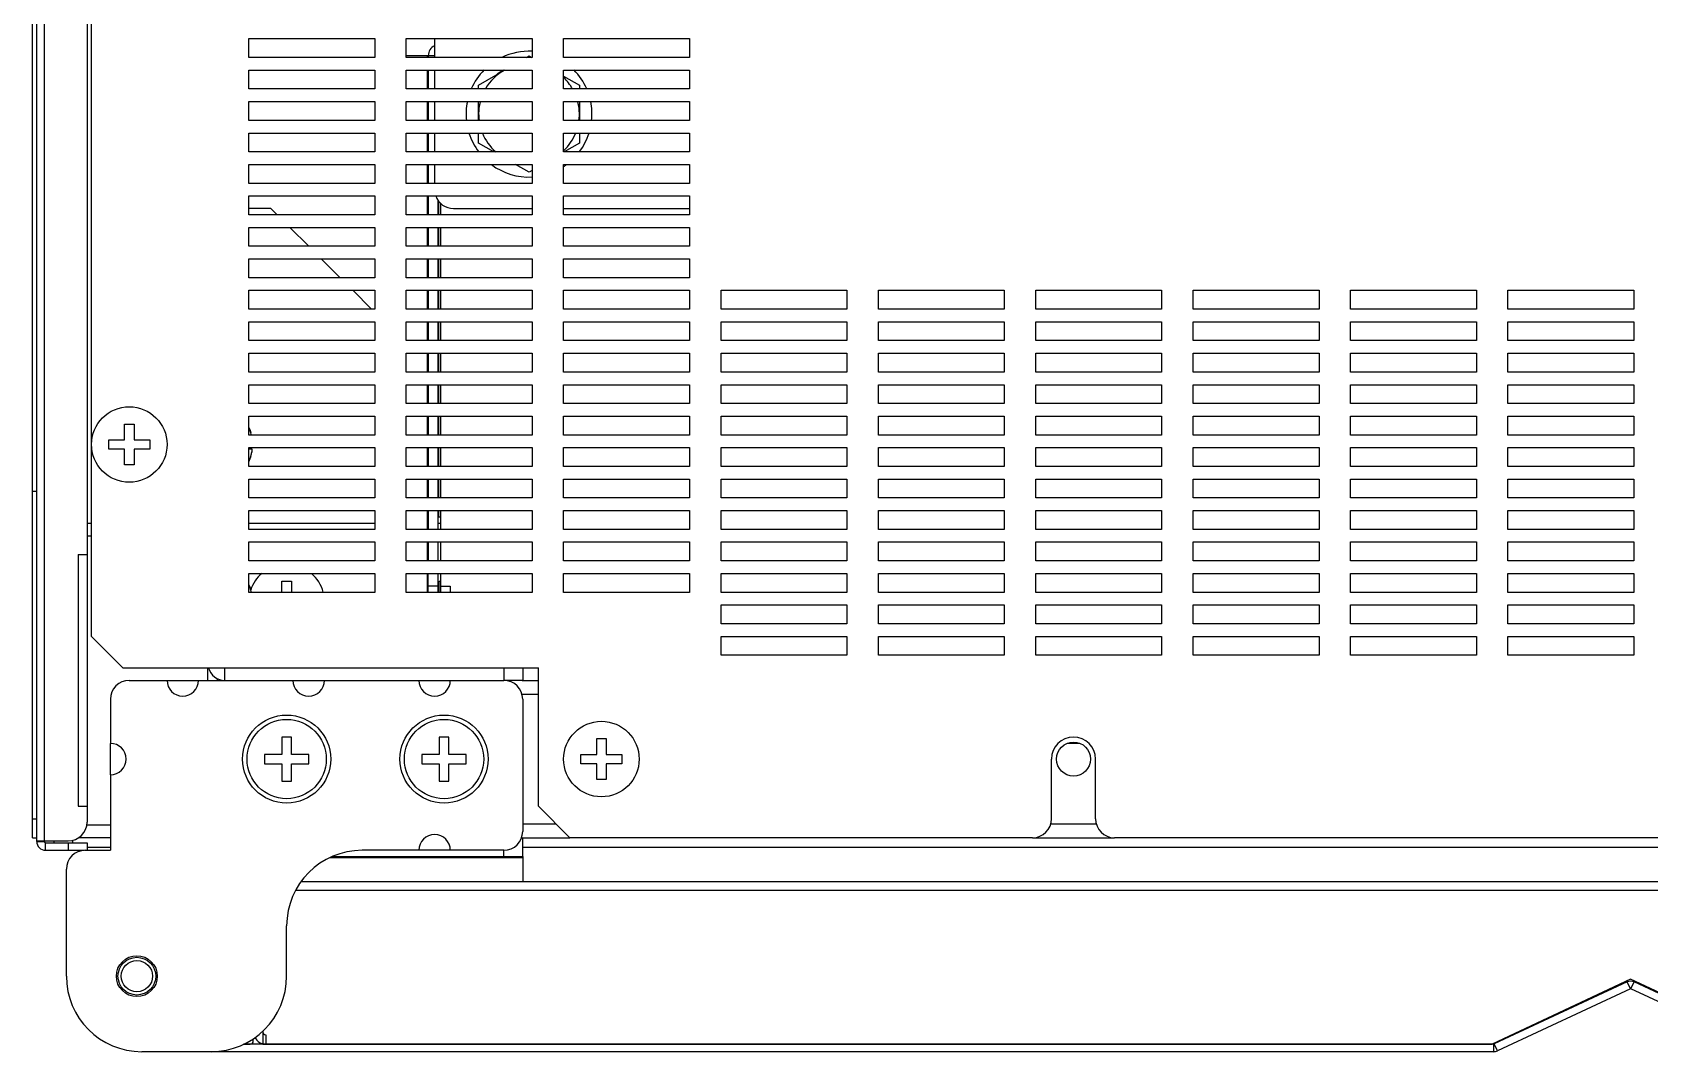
# Model space of a CAD drawing. Header units: millimetres. Extents: x 0 to 301, y -1 to 129.
# Drawn here: x 0 to 25.69, y 0 to 16.2 of the extents above; entities that cross this region are included whole.
import ezdxf

# ---------------------------------------------------------------- set-up
doc = ezdxf.new("R2010")
doc.units = ezdxf.units.MM
for name, color, linetype in [('2401-00124-M10-30HMC_0', 7, 'Continuous'), ('2401-00424-M6-12FCTTHC_0', 7, 'Continuous'), ('2401-00460-M6-12PSTTHC_0', 7, 'Continuous'), ('2404-00011-D10D20-P_0', 7, 'Continuous'), ('2404-00019-D10_0', 7, 'Continuous'), ('4207-49036_0', 7, 'Continuous'), ('4212-06586_0', 7, 'Continuous'), ('4212-06592_0', 7, 'Continuous'), ('4212-06600_0', 7, 'Continuous'), ('4212-06601_0', 7, 'Continuous'), ('4212-06602_0', 7, 'Continuous'), ('4212-06605_3_2_0', 7, 'Continuous'), ('4212-06607_0', 7, 'Continuous'), ('4212-06611_0', 7, 'Continuous'), ('4212-06613_1_0', 7, 'Continuous'), ('4212-06613_2_0', 7, 'Continuous'), ('4212-06613_3_0', 7, 'Continuous'), ('4212-06615_1_0', 7, 'Continuous'), ('4212-06645_0', 7, 'Continuous'), ('4212-14541_0', 7, 'Continuous'), ('4212-14557_0', 7, 'Continuous'), ('4212-14559_1_0', 7, 'Continuous'), ('4212-14559_2_0', 7, 'Continuous'), ('4212-14559_3_1_0', 7, 'Continuous'), ('4212-14562_1_0', 7, 'Continuous'), ('4212-14562_2_0', 7, 'Continuous'), ('4212-14563_0', 7, 'Continuous'), ('4212-15502_0', 7, 'Continuous')]:
    doc.layers.add(name, color=color, linetype=linetype)

msp = doc.modelspace()

# ---------------------------------------------------------------- linework, layer by layer
at = {"layer": '2401-00124-M10-30HMC_0', "color": 7, "linetype": 'Continuous'}
for p, q in [((7.849, 15.8), (7.89, 15.824)), ((7.89, 15.824), (7.931, 15.8)), ((7.09, 15.362), (7.502, 15.6)), ((8.44, 15.506), (8.69, 15.362)), ((7.09, 15.3), (7.09, 15.362)), ((8.69, 15.362), (8.69, 15.3)), ((7.09, 14.8), (7.09, 15.1)), ((8.69, 15.1), (8.69, 14.8)), ((7.09, 14.438), (7.09, 14.6)), ((7.329, 14.3), (7.09, 14.438)), ((8.69, 14.438), (8.451, 14.3)), ((8.69, 14.6), (8.69, 14.438)), ((7.89, 13.976), (7.676, 14.1)), ((7.94, 14.005), (7.89, 13.976))]:
    msp.add_line(p, q, dxfattribs=at)
for start, end in [(118.8068, 149.9072), (30.0928, 46.4191), (165.4872, 187.1938), (352.8062, 14.5128), (202.0879, 228.7473), (313.5809, 337.9121)]:
    msp.add_arc((7.89, 14.9), 0.8, start, end, dxfattribs=at)
at = {"layer": '2401-00424-M6-12FCTTHC_0', "color": 7, "linetype": 'Continuous'}
for p, q in [((3.965, 5), (3.965, 4.725)), ((4.115, 5), (3.965, 5)), ((4.115, 4.725), (4.115, 5)), ((6.465, 5), (6.465, 4.725)), ((6.615, 5), (6.465, 5)), ((6.615, 4.725), (6.615, 5)), ((3.69, 4.725), (3.69, 4.575)), ((3.965, 4.725), (3.69, 4.725)), ((4.39, 4.725), (4.115, 4.725)), ((4.39, 4.575), (4.39, 4.725)), ((6.19, 4.725), (6.19, 4.575)), ((6.465, 4.725), (6.19, 4.725)), ((6.89, 4.725), (6.615, 4.725)), ((6.89, 4.575), (6.89, 4.725)), ((3.69, 4.575), (3.965, 4.575)), ((3.965, 4.575), (3.965, 4.3)), ((4.115, 4.3), (4.115, 4.575)), ((4.115, 4.575), (4.39, 4.575)), ((6.19, 4.575), (6.465, 4.575)), ((6.465, 4.575), (6.465, 4.3)), ((6.615, 4.3), (6.615, 4.575)), ((6.615, 4.575), (6.89, 4.575)), ((3.965, 4.3), (4.115, 4.3)), ((6.465, 4.3), (6.615, 4.3))]:
    msp.add_line(p, q, dxfattribs=at)
for centre in [(4.04, 4.65), (6.54, 4.65)]:
    msp.add_circle(centre, 0.63, dxfattribs=at)
at = {"layer": '2401-00460-M6-12PSTTHC_0', "color": 7, "linetype": 'Continuous'}
for p, q in [((1.465, 9.725), (1.465, 9.975)), ((1.465, 9.975), (1.615, 9.975)), ((1.615, 9.975), (1.615, 9.725)), ((3.477, 9.815), (3.472, 9.835)), ((3.481, 9.8), (3.477, 9.817)), ((3.481, 9.802), (3.481, 9.8)), ((1.215, 9.575), (1.215, 9.725)), ((1.215, 9.725), (1.465, 9.725)), ((1.465, 9.575), (1.215, 9.575)), ((1.465, 9.325), (1.465, 9.575)), ((1.615, 9.725), (1.865, 9.725)), ((1.615, 9.575), (1.615, 9.325)), ((1.865, 9.575), (1.615, 9.575)), ((1.865, 9.725), (1.865, 9.575)), ((3.494, 9.575), (3.44, 9.575)), ((3.481, 9.498), (3.484, 9.515)), ((3.487, 9.529), (3.484, 9.515)), ((3.49, 9.544), (3.492, 9.56)), ((3.492, 9.56), (3.494, 9.575)), ((1.615, 9.325), (1.465, 9.325)), ((3.477, 9.483), (3.481, 9.5)), ((3.965, 7.3), (3.965, 7.475)), ((3.965, 7.475), (4.115, 7.475)), ((4.115, 7.475), (4.115, 7.3)), ((6.465, 7.3), (6.465, 7.475)), ((6.465, 7.475), (6.49, 7.475)), ((3.477, 7.315), (3.472, 7.335)), ((3.481, 7.3), (3.477, 7.317)), ((3.481, 7.302), (3.481, 7.3)), ((8.965, 4.725), (8.965, 4.975)), ((8.965, 4.975), (9.115, 4.975)), ((9.115, 4.975), (9.115, 4.725)), ((8.715, 4.575), (8.715, 4.725)), ((8.715, 4.725), (8.965, 4.725)), ((9.115, 4.725), (9.365, 4.725)), ((9.365, 4.725), (9.365, 4.575)), ((8.965, 4.575), (8.715, 4.575)), ((8.965, 4.325), (8.965, 4.575)), ((9.115, 4.575), (9.115, 4.325)), ((9.365, 4.575), (9.115, 4.575)), ((9.115, 4.325), (8.965, 4.325))]:
    msp.add_line(p, q, dxfattribs=at)
for points in [[(3.44, 9.919), (3.449, 9.897), (3.458, 9.875), (3.465, 9.854), (3.472, 9.835)], [(3.473, 9.832), (3.467, 9.85), (3.46, 9.869), (3.452, 9.89), (3.443, 9.912), (3.44, 9.918)], [(3.484, 9.514), (3.487, 9.529), (3.49, 9.545)], [(3.44, 9.381), (3.449, 9.403), (3.458, 9.425), (3.465, 9.446), (3.472, 9.465), (3.477, 9.485)], [(3.473, 9.468), (3.467, 9.45), (3.46, 9.431), (3.452, 9.41), (3.443, 9.388), (3.44, 9.382)], [(3.44, 7.419), (3.449, 7.397), (3.458, 7.375), (3.465, 7.354), (3.472, 7.335)], [(3.473, 7.332), (3.467, 7.35), (3.46, 7.369), (3.452, 7.39), (3.443, 7.412), (3.44, 7.418)]]:
    msp.add_lwpolyline(points, dxfattribs=at)
for centre in [(1.54, 9.65), (9.04, 4.65)]:
    msp.add_circle(centre, 0.6, dxfattribs=at)
for start, end in [(131.2647, 161.8479), (14.4844, 48.7353)]:
    msp.add_arc((4.04, 7.15), 0.6, start, end, dxfattribs=at)
at = {"layer": '2404-00011-D10D20-P_0', "color": 7, "linetype": 'Continuous'}
for start, end in [(87.1148, 115.6956), (135.431, 156.3958), (23.6042, 44.569), (168.4341, 185.7515), (354.2485, 11.5659), (197.4793, 216.9796), (323.0204, 342.5207), (233.3255, 272.8852), (303.3963, 306.6745)]:
    msp.add_arc((7.89, 14.9), 1, start, end, dxfattribs=at)
at = {"layer": '2404-00019-D10_0', "color": 7, "linetype": 'Continuous'}
msp.add_line((7.084, 14.976), (7.09, 14.976), dxfattribs=at)
for start, end in [(120.0549, 128.6347), (171.4932, 187.108), (352.8932, 8.1511)]:
    msp.add_arc((7.89, 14.9), 0.81, start, end, dxfattribs=at)
at = {"layer": '4207-49036_0', "color": 7, "linetype": 'Continuous'}
for p, q in [((6.39, 16.1), (6.39, 15.8)), ((6.39, 15.6), (6.39, 15.3)), ((6.39, 15.1), (6.39, 14.8)), ((6.39, 14.6), (6.39, 14.3)), ((6.39, 14.1), (6.39, 13.8)), ((6.69, 13.4), (7.94, 13.4)), ((8.44, 13.4), (10.44, 13.4))]:
    msp.add_line(p, q, dxfattribs=at)
msp.add_arc((6.69, 13.7), 0.3, 199.5062, 270, dxfattribs=at)
at = {"layer": '4212-06586_0', "color": 7, "linetype": 'Continuous'}
msp.add_line((0.87, 8.4), (0.94, 8.4), dxfattribs=at)
at = {"layer": '4212-06592_0', "color": 7, "linetype": 'Continuous'}
for p, q in [((0.87, 8.4), (0.94, 8.4)), ((0.87, 8.2), (0.94, 8.2)), ((1.24, 3.6), (0.865, 3.6)), ((1.24, 3.4), (0.735, 3.4))]:
    msp.add_line(p, q, dxfattribs=at)
at = {"layer": '4212-06600_0', "color": 7, "linetype": 'Continuous'}
for p, q in [((3.06, 5.9), (3.06, 6.1)), ((7.49, 6.1), (7.49, 5.9)), ((7.79, 6.1), (7.79, 5.9)), ((7.779, 5.9), (7.49, 5.9))]:
    msp.add_line(p, q, dxfattribs=at)
msp.add_arc((3.06, 6.17), 0.27, 195.1478, 270, dxfattribs=at)
at = {"layer": '4212-06601_0', "color": 7, "linetype": 'Continuous'}
for p, q in [((3.79, 13.4), (3.44, 13.4)), ((3.89, 13.3), (3.79, 13.4)), ((4.39, 12.8), (4.09, 13.1)), ((4.89, 12.3), (4.59, 12.6)), ((5.39, 11.8), (5.09, 12.1))]:
    msp.add_line(p, q, dxfattribs=at)
at = {"layer": '4212-06602_0', "color": 7, "linetype": 'Continuous'}
for p, q in [((3.44, 8.4), (5.44, 8.4)), ((6.44, 8.4), (6.49, 8.4))]:
    msp.add_line(p, q, dxfattribs=at)
at = {"layer": '4212-06605_3_2_0', "color": 7, "linetype": 'Continuous'}
for p, q in [((3.353, 0.12), (3.46, 0.12)), ((3.51, 0.17), (3.51, 0.205))]:
    msp.add_line(p, q, dxfattribs=at)
msp.add_arc((3.46, 0.17), 0.05, 270, 0, dxfattribs=at)
at = {"layer": '4212-06607_0', "color": 7, "linetype": 'Continuous'}
for p, q in [((0.07, 3.34), (0.07, 88.46)), ((0.19, 88.45), (0.19, 3.35)), ((0.87, 88.15), (0.87, 3.65)), ((0.73, 7.9), (0.73, 3.9)), ((0.73, 7.9), (0.87, 7.9)), ((0.73, 3.9), (0.87, 3.9)), ((0.07, 3.35), (0.57, 3.35)), ((0.19, 3.34), (0.19, 3.35)), ((0.07, 3.34), (0.19, 3.34)), ((0.21, 3.2), (0.21, 3.32)), ((0.21, 3.32), (0.87, 3.32)), ((0.21, 3.2), (0.83, 3.2)), ((0.57, 3.32), (0.57, 3.2)), ((0.87, 3.32), (0.87, 3.2))]:
    msp.add_line(p, q, dxfattribs=at)
for centre, radius, start, end in [((0.57, 3.65), 0.3, 270, 0), ((0.21, 3.34), 0.14, 180, 270), ((0.21, 3.34), 0.02, 180, 270)]:
    msp.add_arc(centre, radius, start, end, dxfattribs=at)
at = {"layer": '4212-06611_0', "color": 7, "linetype": 'Continuous'}
for p, q in [((0, 3.4), (0, 88.4)), ((0.07, 8.9), (0, 8.9)), ((0, 3.7), (0.07, 3.7)), ((0, 3.4), (0.07, 3.4))]:
    msp.add_line(p, q, dxfattribs=at)
at = {"layer": '4212-06613_1_0', "color": 7, "linetype": 'Continuous'}
for p, q in [((1.54, 5.9), (2.14, 5.9)), ((2.64, 5.9), (4.14, 5.9)), ((4.64, 5.9), (6.14, 5.9)), ((6.64, 5.9), (7.49, 5.9)), ((1.24, 5.6), (1.24, 4.9)), ((7.79, 5.6), (7.79, 3.5)), ((1.24, 4.4), (1.24, 3.2)), ((0.84, 3.2), (1.24, 3.2)), ((6.14, 3.2), (5.24, 3.2)), ((7.49, 3.2), (6.64, 3.2)), ((0.54, 1.2), (0.54, 2.9)), ((4.04, 1.2), (4.04, 2)), ((2.84, 0), (1.74, 0))]:
    msp.add_line(p, q, dxfattribs=at)
for centre, radius in [((4.04, 4.65), 0.7), ((6.54, 4.65), 0.7), ((1.66, 1.2), 0.325)]:
    msp.add_circle(centre, radius, dxfattribs=at)
for centre, radius, start, end in [((1.54, 5.6), 0.3, 90, 180), ((2.39, 5.9), 0.25, 180, 0), ((4.39, 5.9), 0.25, 180, 0), ((6.39, 5.9), 0.25, 180, 0), ((7.49, 5.6), 0.3, 0, 90), ((1.24, 4.65), 0.25, 270, 90), ((6.39, 3.2), 0.25, 0, 180), ((7.49, 3.5), 0.3, 270, 0), ((0.84, 2.9), 0.3, 90, 180), ((5.24, 2), 1.2, 90, 180), ((1.74, 1.2), 1.2, 180, 270), ((2.84, 1.2), 1.2, 270, 0)]:
    msp.add_arc(centre, radius, start, end, dxfattribs=at)
at = {"layer": '4212-06613_2_0', "color": 7, "linetype": 'Continuous'}
for p, q in [((2.14, 5.9), (2.64, 5.9)), ((4.14, 5.9), (4.64, 5.9)), ((6.14, 5.9), (6.64, 5.9)), ((1.24, 4.4), (1.24, 4.9)), ((6.64, 3.2), (6.14, 3.2))]:
    msp.add_line(p, q, dxfattribs=at)
at = {"layer": '4212-06613_3_0', "color": 7, "linetype": 'Continuous'}
for radius in [0.3, 0.25]:
    msp.add_circle((1.66, 1.2), radius, dxfattribs=at)
at = {"layer": '4212-06615_1_0', "color": 7, "linetype": 'Continuous'}
for p, q in [((7.79, 3.1), (7.79, 3.4)), ((4.765, 3.1), (7.79, 3.1)), ((7.49, 3.1), (7.49, 3.2)), ((7.79, 3.1), (7.79, 2.7)), ((7.79, 3.08), (4.727, 3.08))]:
    msp.add_line(p, q, dxfattribs=at)
at = {"layer": '4212-06645_0', "color": 7, "linetype": 'Continuous'}
for p, q in [((2.79, 5.9), (2.79, 6.1)), ((2.94, 5.9), (2.94, 5.932))]:
    msp.add_line(p, q, dxfattribs=at)
at = {"layer": '4212-14541_0', "color": 7, "linetype": 'Continuous'}
for p, q in [((0.34, 3.35), (0.34, 3.32)), ((0.64, 3.359), (0.64, 3.32)), ((0.87, 3.25), (1.24, 3.25)), ((7.79, 3.25), (36.24, 3.25))]:
    msp.add_line(p, q, dxfattribs=at)
at = {"layer": '4212-14557_0', "color": 7, "linetype": 'Continuous'}
for p, q in [((0.94, 6.6), (0.94, 45.1)), ((3.44, 15.8), (3.44, 16.1)), ((3.44, 16.1), (5.44, 16.1)), ((5.44, 16.1), (5.44, 15.8)), ((5.94, 15.8), (5.94, 16.1)), ((5.94, 16.1), (7.94, 16.1)), ((7.94, 16.1), (7.94, 15.8)), ((8.44, 15.8), (8.44, 16.1)), ((8.44, 16.1), (10.44, 16.1)), ((10.44, 16.1), (10.44, 15.8)), ((5.44, 15.8), (3.44, 15.8)), ((7.94, 15.8), (5.94, 15.8)), ((10.44, 15.8), (8.44, 15.8)), ((3.44, 15.3), (3.44, 15.6)), ((3.44, 15.6), (5.44, 15.6)), ((5.44, 15.6), (5.44, 15.3)), ((5.94, 15.3), (5.94, 15.6)), ((5.94, 15.6), (7.94, 15.6)), ((7.94, 15.6), (7.94, 15.3)), ((8.44, 15.3), (8.44, 15.6)), ((8.44, 15.6), (10.44, 15.6)), ((10.44, 15.6), (10.44, 15.3)), ((5.44, 15.3), (3.44, 15.3)), ((7.94, 15.3), (5.94, 15.3)), ((10.44, 15.3), (8.44, 15.3)), ((3.44, 14.8), (3.44, 15.1)), ((3.44, 15.1), (5.44, 15.1)), ((5.44, 15.1), (5.44, 14.8)), ((5.94, 14.8), (5.94, 15.1)), ((5.94, 15.1), (7.94, 15.1)), ((7.94, 15.1), (7.94, 14.8)), ((8.44, 14.8), (8.44, 15.1)), ((8.44, 15.1), (10.44, 15.1)), ((10.44, 15.1), (10.44, 14.8)), ((5.44, 14.8), (3.44, 14.8)), ((7.94, 14.8), (5.94, 14.8)), ((10.44, 14.8), (8.44, 14.8)), ((3.44, 14.3), (3.44, 14.6)), ((3.44, 14.6), (5.44, 14.6)), ((5.44, 14.6), (5.44, 14.3)), ((5.94, 14.3), (5.94, 14.6)), ((5.94, 14.6), (7.94, 14.6)), ((7.94, 14.6), (7.94, 14.3)), ((8.44, 14.3), (8.44, 14.6)), ((8.44, 14.6), (10.44, 14.6)), ((10.44, 14.6), (10.44, 14.3)), ((5.44, 14.3), (3.44, 14.3)), ((7.94, 14.3), (5.94, 14.3)), ((10.44, 14.3), (8.44, 14.3)), ((3.44, 13.8), (3.44, 14.1)), ((3.44, 14.1), (5.44, 14.1)), ((5.44, 14.1), (5.44, 13.8)), ((5.94, 13.8), (5.94, 14.1)), ((5.94, 14.1), (7.94, 14.1)), ((7.94, 14.1), (7.94, 13.8)), ((8.44, 13.8), (8.44, 14.1)), ((8.44, 14.1), (10.44, 14.1)), ((10.44, 14.1), (10.44, 13.8)), ((5.44, 13.8), (3.44, 13.8)), ((7.94, 13.8), (5.94, 13.8)), ((10.44, 13.8), (8.44, 13.8)), ((3.44, 13.3), (3.44, 13.6)), ((3.44, 13.6), (5.44, 13.6)), ((5.44, 13.6), (5.44, 13.3)), ((5.94, 13.3), (5.94, 13.6)), ((5.94, 13.6), (7.94, 13.6)), ((7.94, 13.6), (7.94, 13.3)), ((8.44, 13.3), (8.44, 13.6)), ((8.44, 13.6), (10.44, 13.6)), ((10.44, 13.6), (10.44, 13.3)), ((5.44, 13.3), (3.44, 13.3)), ((7.94, 13.3), (5.94, 13.3)), ((10.44, 13.3), (8.44, 13.3)), ((3.44, 12.8), (3.44, 13.1)), ((3.44, 13.1), (5.44, 13.1)), ((5.44, 13.1), (5.44, 12.8)), ((5.94, 12.8), (5.94, 13.1)), ((5.94, 13.1), (7.94, 13.1)), ((7.94, 13.1), (7.94, 12.8)), ((8.44, 12.8), (8.44, 13.1)), ((8.44, 13.1), (10.44, 13.1)), ((10.44, 13.1), (10.44, 12.8)), ((5.44, 12.8), (3.44, 12.8)), ((3.44, 12.3), (3.44, 12.6)), ((3.44, 12.6), (5.44, 12.6)), ((5.44, 12.6), (5.44, 12.3)), ((7.94, 12.8), (5.94, 12.8)), ((5.94, 12.3), (5.94, 12.6)), ((5.94, 12.6), (7.94, 12.6)), ((7.94, 12.6), (7.94, 12.3)), ((10.44, 12.8), (8.44, 12.8)), ((8.44, 12.3), (8.44, 12.6)), ((8.44, 12.6), (10.44, 12.6)), ((10.44, 12.6), (10.44, 12.3)), ((5.44, 12.3), (3.44, 12.3)), ((3.44, 11.8), (3.44, 12.1)), ((3.44, 12.1), (5.44, 12.1)), ((5.44, 12.1), (5.44, 11.8)), ((7.94, 12.3), (5.94, 12.3)), ((5.94, 11.8), (5.94, 12.1)), ((5.94, 12.1), (7.94, 12.1)), ((7.94, 12.1), (7.94, 11.8)), ((10.44, 12.3), (8.44, 12.3)), ((8.44, 11.8), (8.44, 12.1)), ((8.44, 12.1), (10.44, 12.1)), ((10.44, 12.1), (10.44, 11.8)), ((10.94, 11.8), (10.94, 12.1)), ((10.94, 12.1), (12.94, 12.1)), ((12.94, 12.1), (12.94, 11.8)), ((13.44, 11.8), (13.44, 12.1)), ((13.44, 12.1), (15.44, 12.1)), ((15.44, 12.1), (15.44, 11.8)), ((15.94, 11.8), (15.94, 12.1)), ((15.94, 12.1), (17.94, 12.1)), ((17.94, 12.1), (17.94, 11.8)), ((18.44, 11.8), (18.44, 12.1)), ((18.44, 12.1), (20.44, 12.1)), ((20.44, 12.1), (20.44, 11.8)), ((20.94, 11.8), (20.94, 12.1)), ((20.94, 12.1), (22.94, 12.1)), ((22.94, 12.1), (22.94, 11.8)), ((23.44, 11.8), (23.44, 12.1)), ((23.44, 12.1), (25.44, 12.1)), ((25.44, 12.1), (25.44, 11.8)), ((5.44, 11.8), (3.44, 11.8)), ((3.44, 11.3), (3.44, 11.6)), ((3.44, 11.6), (5.44, 11.6)), ((5.44, 11.6), (5.44, 11.3)), ((7.94, 11.8), (5.94, 11.8)), ((5.94, 11.3), (5.94, 11.6)), ((5.94, 11.6), (7.94, 11.6)), ((7.94, 11.6), (7.94, 11.3)), ((10.44, 11.8), (8.44, 11.8)), ((8.44, 11.3), (8.44, 11.6)), ((8.44, 11.6), (10.44, 11.6)), ((10.44, 11.6), (10.44, 11.3)), ((12.94, 11.8), (10.94, 11.8)), ((10.94, 11.3), (10.94, 11.6)), ((10.94, 11.6), (12.94, 11.6)), ((12.94, 11.6), (12.94, 11.3)), ((15.44, 11.8), (13.44, 11.8)), ((13.44, 11.3), (13.44, 11.6)), ((13.44, 11.6), (15.44, 11.6)), ((15.44, 11.6), (15.44, 11.3)), ((17.94, 11.8), (15.94, 11.8)), ((15.94, 11.3), (15.94, 11.6)), ((15.94, 11.6), (17.94, 11.6)), ((17.94, 11.6), (17.94, 11.3)), ((20.44, 11.8), (18.44, 11.8)), ((18.44, 11.3), (18.44, 11.6)), ((18.44, 11.6), (20.44, 11.6)), ((20.44, 11.6), (20.44, 11.3)), ((22.94, 11.8), (20.94, 11.8)), ((20.94, 11.3), (20.94, 11.6)), ((20.94, 11.6), (22.94, 11.6)), ((22.94, 11.6), (22.94, 11.3)), ((25.44, 11.8), (23.44, 11.8)), ((23.44, 11.3), (23.44, 11.6)), ((23.44, 11.6), (25.44, 11.6)), ((25.44, 11.6), (25.44, 11.3)), ((5.44, 11.3), (3.44, 11.3)), ((3.44, 10.8), (3.44, 11.1)), ((3.44, 11.1), (5.44, 11.1)), ((5.44, 11.1), (5.44, 10.8)), ((7.94, 11.3), (5.94, 11.3)), ((5.94, 10.8), (5.94, 11.1)), ((5.94, 11.1), (7.94, 11.1)), ((7.94, 11.1), (7.94, 10.8)), ((10.44, 11.3), (8.44, 11.3)), ((8.44, 10.8), (8.44, 11.1)), ((8.44, 11.1), (10.44, 11.1)), ((10.44, 11.1), (10.44, 10.8)), ((12.94, 11.3), (10.94, 11.3)), ((10.94, 10.8), (10.94, 11.1)), ((10.94, 11.1), (12.94, 11.1)), ((12.94, 11.1), (12.94, 10.8)), ((15.44, 11.3), (13.44, 11.3)), ((13.44, 10.8), (13.44, 11.1)), ((13.44, 11.1), (15.44, 11.1)), ((15.44, 11.1), (15.44, 10.8)), ((17.94, 11.3), (15.94, 11.3)), ((15.94, 10.8), (15.94, 11.1)), ((15.94, 11.1), (17.94, 11.1)), ((17.94, 11.1), (17.94, 10.8)), ((20.44, 11.3), (18.44, 11.3)), ((18.44, 10.8), (18.44, 11.1)), ((18.44, 11.1), (20.44, 11.1)), ((20.44, 11.1), (20.44, 10.8)), ((22.94, 11.3), (20.94, 11.3)), ((20.94, 10.8), (20.94, 11.1)), ((20.94, 11.1), (22.94, 11.1)), ((22.94, 11.1), (22.94, 10.8)), ((25.44, 11.3), (23.44, 11.3)), ((23.44, 10.8), (23.44, 11.1)), ((23.44, 11.1), (25.44, 11.1)), ((25.44, 11.1), (25.44, 10.8)), ((5.44, 10.8), (3.44, 10.8)), ((7.94, 10.8), (5.94, 10.8)), ((10.44, 10.8), (8.44, 10.8)), ((12.94, 10.8), (10.94, 10.8)), ((15.44, 10.8), (13.44, 10.8)), ((17.94, 10.8), (15.94, 10.8)), ((20.44, 10.8), (18.44, 10.8)), ((22.94, 10.8), (20.94, 10.8)), ((25.44, 10.8), (23.44, 10.8)), ((3.44, 10.3), (3.44, 10.6)), ((3.44, 10.6), (5.44, 10.6)), ((5.44, 10.6), (5.44, 10.3)), ((5.94, 10.3), (5.94, 10.6)), ((5.94, 10.6), (7.94, 10.6)), ((7.94, 10.6), (7.94, 10.3)), ((8.44, 10.3), (8.44, 10.6)), ((8.44, 10.6), (10.44, 10.6)), ((10.44, 10.6), (10.44, 10.3)), ((10.94, 10.3), (10.94, 10.6)), ((10.94, 10.6), (12.94, 10.6)), ((12.94, 10.6), (12.94, 10.3)), ((13.44, 10.3), (13.44, 10.6)), ((13.44, 10.6), (15.44, 10.6)), ((15.44, 10.6), (15.44, 10.3)), ((15.94, 10.3), (15.94, 10.6)), ((15.94, 10.6), (17.94, 10.6)), ((17.94, 10.6), (17.94, 10.3)), ((18.44, 10.3), (18.44, 10.6)), ((18.44, 10.6), (20.44, 10.6)), ((20.44, 10.6), (20.44, 10.3)), ((20.94, 10.3), (20.94, 10.6)), ((20.94, 10.6), (22.94, 10.6)), ((22.94, 10.6), (22.94, 10.3)), ((23.44, 10.3), (23.44, 10.6)), ((23.44, 10.6), (25.44, 10.6)), ((25.44, 10.6), (25.44, 10.3)), ((5.44, 10.3), (3.44, 10.3)), ((7.94, 10.3), (5.94, 10.3)), ((10.44, 10.3), (8.44, 10.3)), ((12.94, 10.3), (10.94, 10.3)), ((15.44, 10.3), (13.44, 10.3)), ((17.94, 10.3), (15.94, 10.3)), ((20.44, 10.3), (18.44, 10.3)), ((22.94, 10.3), (20.94, 10.3)), ((25.44, 10.3), (23.44, 10.3)), ((3.44, 9.8), (3.44, 10.1)), ((3.44, 10.1), (5.44, 10.1)), ((5.44, 10.1), (5.44, 9.8)), ((5.94, 9.8), (5.94, 10.1)), ((5.94, 10.1), (7.94, 10.1)), ((7.94, 10.1), (7.94, 9.8)), ((8.44, 9.8), (8.44, 10.1)), ((8.44, 10.1), (10.44, 10.1)), ((10.44, 10.1), (10.44, 9.8)), ((10.94, 9.8), (10.94, 10.1)), ((10.94, 10.1), (12.94, 10.1)), ((12.94, 10.1), (12.94, 9.8)), ((13.44, 9.8), (13.44, 10.1)), ((13.44, 10.1), (15.44, 10.1)), ((15.44, 10.1), (15.44, 9.8)), ((15.94, 9.8), (15.94, 10.1)), ((15.94, 10.1), (17.94, 10.1)), ((17.94, 10.1), (17.94, 9.8)), ((18.44, 9.8), (18.44, 10.1)), ((18.44, 10.1), (20.44, 10.1)), ((20.44, 10.1), (20.44, 9.8)), ((20.94, 9.8), (20.94, 10.1)), ((20.94, 10.1), (22.94, 10.1)), ((22.94, 10.1), (22.94, 9.8)), ((23.44, 9.8), (23.44, 10.1)), ((23.44, 10.1), (25.44, 10.1)), ((25.44, 10.1), (25.44, 9.8)), ((5.44, 9.8), (3.44, 9.8)), ((7.94, 9.8), (5.94, 9.8)), ((10.44, 9.8), (8.44, 9.8)), ((12.94, 9.8), (10.94, 9.8)), ((15.44, 9.8), (13.44, 9.8)), ((17.94, 9.8), (15.94, 9.8)), ((20.44, 9.8), (18.44, 9.8)), ((22.94, 9.8), (20.94, 9.8)), ((25.44, 9.8), (23.44, 9.8)), ((3.44, 9.3), (3.44, 9.6)), ((3.44, 9.6), (5.44, 9.6)), ((5.44, 9.6), (5.44, 9.3)), ((5.94, 9.3), (5.94, 9.6)), ((5.94, 9.6), (7.94, 9.6)), ((7.94, 9.6), (7.94, 9.3)), ((8.44, 9.3), (8.44, 9.6)), ((8.44, 9.6), (10.44, 9.6)), ((10.44, 9.6), (10.44, 9.3)), ((10.94, 9.3), (10.94, 9.6)), ((10.94, 9.6), (12.94, 9.6)), ((12.94, 9.6), (12.94, 9.3)), ((13.44, 9.3), (13.44, 9.6)), ((13.44, 9.6), (15.44, 9.6)), ((15.44, 9.6), (15.44, 9.3)), ((15.94, 9.3), (15.94, 9.6)), ((15.94, 9.6), (17.94, 9.6)), ((17.94, 9.6), (17.94, 9.3)), ((18.44, 9.3), (18.44, 9.6)), ((18.44, 9.6), (20.44, 9.6)), ((20.44, 9.6), (20.44, 9.3)), ((20.94, 9.3), (20.94, 9.6)), ((20.94, 9.6), (22.94, 9.6)), ((22.94, 9.6), (22.94, 9.3)), ((23.44, 9.3), (23.44, 9.6)), ((23.44, 9.6), (25.44, 9.6)), ((25.44, 9.6), (25.44, 9.3)), ((5.44, 9.3), (3.44, 9.3)), ((7.94, 9.3), (5.94, 9.3)), ((10.44, 9.3), (8.44, 9.3)), ((12.94, 9.3), (10.94, 9.3)), ((15.44, 9.3), (13.44, 9.3)), ((17.94, 9.3), (15.94, 9.3)), ((20.44, 9.3), (18.44, 9.3)), ((22.94, 9.3), (20.94, 9.3)), ((25.44, 9.3), (23.44, 9.3)), ((3.44, 8.8), (3.44, 9.1)), ((3.44, 9.1), (5.44, 9.1)), ((5.44, 9.1), (5.44, 8.8)), ((5.94, 8.8), (5.94, 9.1)), ((5.94, 9.1), (7.94, 9.1)), ((7.94, 9.1), (7.94, 8.8)), ((8.44, 8.8), (8.44, 9.1)), ((8.44, 9.1), (10.44, 9.1)), ((10.44, 9.1), (10.44, 8.8)), ((10.94, 8.8), (10.94, 9.1)), ((10.94, 9.1), (12.94, 9.1)), ((12.94, 9.1), (12.94, 8.8)), ((13.44, 8.8), (13.44, 9.1)), ((13.44, 9.1), (15.44, 9.1)), ((15.44, 9.1), (15.44, 8.8)), ((15.94, 8.8), (15.94, 9.1)), ((15.94, 9.1), (17.94, 9.1)), ((17.94, 9.1), (17.94, 8.8)), ((18.44, 8.8), (18.44, 9.1)), ((18.44, 9.1), (20.44, 9.1)), ((20.44, 9.1), (20.44, 8.8)), ((20.94, 8.8), (20.94, 9.1)), ((20.94, 9.1), (22.94, 9.1)), ((22.94, 9.1), (22.94, 8.8)), ((23.44, 8.8), (23.44, 9.1)), ((23.44, 9.1), (25.44, 9.1)), ((25.44, 9.1), (25.44, 8.8)), ((5.44, 8.8), (3.44, 8.8)), ((7.94, 8.8), (5.94, 8.8)), ((10.44, 8.8), (8.44, 8.8)), ((12.94, 8.8), (10.94, 8.8)), ((15.44, 8.8), (13.44, 8.8)), ((17.94, 8.8), (15.94, 8.8)), ((20.44, 8.8), (18.44, 8.8)), ((22.94, 8.8), (20.94, 8.8)), ((25.44, 8.8), (23.44, 8.8)), ((3.44, 8.3), (3.44, 8.6)), ((3.44, 8.6), (5.44, 8.6)), ((5.44, 8.6), (5.44, 8.3)), ((5.94, 8.3), (5.94, 8.6)), ((5.94, 8.6), (7.94, 8.6)), ((7.94, 8.6), (7.94, 8.3)), ((8.44, 8.3), (8.44, 8.6)), ((8.44, 8.6), (10.44, 8.6)), ((10.44, 8.6), (10.44, 8.3)), ((10.94, 8.3), (10.94, 8.6)), ((10.94, 8.6), (12.94, 8.6)), ((12.94, 8.6), (12.94, 8.3)), ((13.44, 8.3), (13.44, 8.6)), ((13.44, 8.6), (15.44, 8.6)), ((15.44, 8.6), (15.44, 8.3)), ((15.94, 8.3), (15.94, 8.6)), ((15.94, 8.6), (17.94, 8.6)), ((17.94, 8.6), (17.94, 8.3)), ((18.44, 8.3), (18.44, 8.6)), ((18.44, 8.6), (20.44, 8.6)), ((20.44, 8.6), (20.44, 8.3)), ((20.94, 8.3), (20.94, 8.6)), ((20.94, 8.6), (22.94, 8.6)), ((22.94, 8.6), (22.94, 8.3)), ((23.44, 8.3), (23.44, 8.6)), ((23.44, 8.6), (25.44, 8.6)), ((25.44, 8.6), (25.44, 8.3)), ((5.44, 8.3), (3.44, 8.3)), ((7.94, 8.3), (5.94, 8.3)), ((10.44, 8.3), (8.44, 8.3)), ((12.94, 8.3), (10.94, 8.3)), ((15.44, 8.3), (13.44, 8.3)), ((17.94, 8.3), (15.94, 8.3)), ((20.44, 8.3), (18.44, 8.3)), ((22.94, 8.3), (20.94, 8.3)), ((25.44, 8.3), (23.44, 8.3)), ((3.44, 7.8), (3.44, 8.1)), ((3.44, 8.1), (5.44, 8.1)), ((5.44, 8.1), (5.44, 7.8)), ((5.94, 7.8), (5.94, 8.1)), ((5.94, 8.1), (7.94, 8.1)), ((7.94, 8.1), (7.94, 7.8)), ((8.44, 7.8), (8.44, 8.1)), ((8.44, 8.1), (10.44, 8.1)), ((10.44, 8.1), (10.44, 7.8)), ((10.94, 7.8), (10.94, 8.1)), ((10.94, 8.1), (12.94, 8.1)), ((12.94, 8.1), (12.94, 7.8)), ((13.44, 7.8), (13.44, 8.1)), ((13.44, 8.1), (15.44, 8.1)), ((15.44, 8.1), (15.44, 7.8)), ((15.94, 7.8), (15.94, 8.1)), ((15.94, 8.1), (17.94, 8.1)), ((17.94, 8.1), (17.94, 7.8)), ((18.44, 7.8), (18.44, 8.1)), ((18.44, 8.1), (20.44, 8.1)), ((20.44, 8.1), (20.44, 7.8)), ((20.94, 7.8), (20.94, 8.1)), ((20.94, 8.1), (22.94, 8.1)), ((22.94, 8.1), (22.94, 7.8)), ((23.44, 7.8), (23.44, 8.1)), ((23.44, 8.1), (25.44, 8.1)), ((25.44, 8.1), (25.44, 7.8)), ((5.44, 7.8), (3.44, 7.8)), ((7.94, 7.8), (5.94, 7.8)), ((10.44, 7.8), (8.44, 7.8)), ((12.94, 7.8), (10.94, 7.8)), ((15.44, 7.8), (13.44, 7.8)), ((17.94, 7.8), (15.94, 7.8)), ((20.44, 7.8), (18.44, 7.8)), ((22.94, 7.8), (20.94, 7.8)), ((25.44, 7.8), (23.44, 7.8)), ((3.44, 7.3), (3.44, 7.6)), ((3.44, 7.6), (5.44, 7.6)), ((5.44, 7.6), (5.44, 7.3)), ((5.94, 7.3), (5.94, 7.6)), ((5.94, 7.6), (7.94, 7.6)), ((7.94, 7.6), (7.94, 7.3)), ((8.44, 7.3), (8.44, 7.6)), ((8.44, 7.6), (10.44, 7.6)), ((10.44, 7.6), (10.44, 7.3)), ((10.94, 7.3), (10.94, 7.6)), ((10.94, 7.6), (12.94, 7.6)), ((12.94, 7.6), (12.94, 7.3)), ((13.44, 7.3), (13.44, 7.6)), ((13.44, 7.6), (15.44, 7.6)), ((15.44, 7.6), (15.44, 7.3)), ((15.94, 7.3), (15.94, 7.6)), ((15.94, 7.6), (17.94, 7.6)), ((17.94, 7.6), (17.94, 7.3)), ((18.44, 7.3), (18.44, 7.6)), ((18.44, 7.6), (20.44, 7.6)), ((20.44, 7.6), (20.44, 7.3)), ((20.94, 7.3), (20.94, 7.6)), ((20.94, 7.6), (22.94, 7.6)), ((22.94, 7.6), (22.94, 7.3)), ((23.44, 7.3), (23.44, 7.6)), ((23.44, 7.6), (25.44, 7.6)), ((25.44, 7.6), (25.44, 7.3)), ((5.44, 7.3), (3.44, 7.3)), ((7.94, 7.3), (5.94, 7.3)), ((10.44, 7.3), (8.44, 7.3)), ((12.94, 7.3), (10.94, 7.3)), ((15.44, 7.3), (13.44, 7.3)), ((17.94, 7.3), (15.94, 7.3)), ((20.44, 7.3), (18.44, 7.3)), ((22.94, 7.3), (20.94, 7.3)), ((25.44, 7.3), (23.44, 7.3)), ((10.94, 6.8), (10.94, 7.1)), ((10.94, 7.1), (12.94, 7.1)), ((12.94, 7.1), (12.94, 6.8)), ((13.44, 6.8), (13.44, 7.1)), ((13.44, 7.1), (15.44, 7.1)), ((15.44, 7.1), (15.44, 6.8)), ((15.94, 6.8), (15.94, 7.1)), ((15.94, 7.1), (17.94, 7.1)), ((17.94, 7.1), (17.94, 6.8)), ((18.44, 6.8), (18.44, 7.1)), ((18.44, 7.1), (20.44, 7.1)), ((20.44, 7.1), (20.44, 6.8)), ((20.94, 6.8), (20.94, 7.1)), ((20.94, 7.1), (22.94, 7.1)), ((22.94, 7.1), (22.94, 6.8)), ((23.44, 6.8), (23.44, 7.1)), ((23.44, 7.1), (25.44, 7.1)), ((25.44, 7.1), (25.44, 6.8)), ((12.94, 6.8), (10.94, 6.8)), ((15.44, 6.8), (13.44, 6.8)), ((17.94, 6.8), (15.94, 6.8)), ((20.44, 6.8), (18.44, 6.8)), ((22.94, 6.8), (20.94, 6.8)), ((25.44, 6.8), (23.44, 6.8)), ((0.94, 6.6), (1.44, 6.1)), ((10.94, 6.3), (10.94, 6.6)), ((10.94, 6.6), (12.94, 6.6)), ((12.94, 6.6), (12.94, 6.3)), ((13.44, 6.3), (13.44, 6.6)), ((13.44, 6.6), (15.44, 6.6)), ((15.44, 6.6), (15.44, 6.3)), ((15.94, 6.3), (15.94, 6.6)), ((15.94, 6.6), (17.94, 6.6)), ((17.94, 6.6), (17.94, 6.3)), ((18.44, 6.3), (18.44, 6.6)), ((18.44, 6.6), (20.44, 6.6)), ((20.44, 6.6), (20.44, 6.3)), ((20.94, 6.3), (20.94, 6.6)), ((20.94, 6.6), (22.94, 6.6)), ((22.94, 6.6), (22.94, 6.3)), ((23.44, 6.3), (23.44, 6.6)), ((23.44, 6.6), (25.44, 6.6)), ((25.44, 6.6), (25.44, 6.3)), ((12.94, 6.3), (10.94, 6.3)), ((15.44, 6.3), (13.44, 6.3)), ((17.94, 6.3), (15.94, 6.3)), ((20.44, 6.3), (18.44, 6.3)), ((22.94, 6.3), (20.94, 6.3)), ((25.44, 6.3), (23.44, 6.3)), ((1.44, 6.1), (8.04, 6.1)), ((8.04, 3.9), (8.04, 6.1)), ((16.19, 3.7), (16.19, 4.65)), ((16.89, 3.7), (16.89, 4.65)), ((8.04, 3.9), (8.54, 3.4)), ((15.89, 3.4), (8.54, 3.4)), ((83.39, 3.4), (17.19, 3.4))]:
    msp.add_line(p, q, dxfattribs=at)
for centre, radius, start, end in [((16.54, 4.65), 0.35, 0, 180), ((15.89, 3.7), 0.3, 270, 0), ((17.19, 3.7), 0.3, 180, 270)]:
    msp.add_arc(centre, radius, start, end, dxfattribs=at)
at = {"layer": '4212-14559_1_0', "color": 7, "linetype": 'Continuous'}
for p, q in [((25.335, 1.108), (23.223, 0.122)), ((25.386, 0.999), (25.335, 1.108)), ((25.394, 0.999), (25.445, 1.108)), ((27.557, 0.122), (25.445, 1.108)), ((25.386, 0.999), (23.274, 0.013)), ((27.506, 0.013), (25.394, 0.999)), ((23.215, 0), (2.84, 0)), ((23.215, 0.12), (3.353, 0.12)), ((23.215, 0), (23.215, 0.12)), ((23.274, 0.013), (23.223, 0.122))]:
    msp.add_line(p, q, dxfattribs=at)
for centre, radius, start, end in [((25.39, 0.99), 0.13, 64.9713, 115.0287), ((25.39, 0.99), 0.01, 64.9713, 115.0287), ((23.215, 0.14), 0.02, 270, 295.0287), ((23.215, 0.14), 0.14, 270, 295.0287)]:
    msp.add_arc(centre, radius, start, end, dxfattribs=at)
at = {"layer": '4212-14559_2_0', "color": 7, "linetype": 'Continuous'}
for p, q in [((50.12, 2.7), (4.27, 2.7)), ((50.12, 2.56), (4.185, 2.56)), ((25.39, 1.15), (23.19, 0.12)), ((27.59, 0.12), (25.39, 1.15)), ((3.66, 0.32), (3.66, 0.12)), ((3.66, 0.12), (23.19, 0.12))]:
    msp.add_line(p, q, dxfattribs=at)
at = {"layer": '4212-14559_3_1_0', "color": 7, "linetype": 'Continuous'}
msp.add_line((3.71, 0.27), (3.71, 0.12), dxfattribs=at)
for radius, start in [(0.05, 180), (0.2, 208.2715)]:
    msp.add_arc((3.71, 0.32), radius, start, 270, dxfattribs=at)
at = {"layer": '4212-14562_1_0', "color": 7, "linetype": 'Continuous'}
for p, q in [((5.94, 15.83), (6.29, 15.83)), ((6.27, 15.83), (6.27, 15.8)), ((6.29, 15.83), (6.29, 15.8)), ((6.29, 15.83), (6.39, 15.83)), ((6.27, 15.6), (6.27, 15.3)), ((6.29, 15.6), (6.29, 15.3)), ((6.27, 15.1), (6.27, 14.8)), ((6.29, 15.1), (6.29, 14.8)), ((6.27, 14.6), (6.27, 14.3)), ((6.29, 14.6), (6.29, 14.3)), ((6.27, 14.1), (6.27, 13.8)), ((6.29, 14.1), (6.29, 13.8)), ((6.27, 13.6), (6.27, 13.3)), ((6.29, 13.6), (6.29, 13.3)), ((6.44, 13.536), (6.44, 13.3)), ((6.27, 13.1), (6.27, 12.8)), ((6.29, 13.1), (6.29, 12.8)), ((6.44, 13.1), (6.44, 12.8)), ((6.27, 12.6), (6.27, 12.3)), ((6.29, 12.6), (6.29, 12.3)), ((6.44, 12.6), (6.44, 12.3)), ((6.27, 12.1), (6.27, 11.8)), ((6.29, 12.1), (6.29, 11.8)), ((6.44, 12.1), (6.44, 11.8)), ((6.27, 11.6), (6.27, 11.3)), ((6.29, 11.6), (6.29, 11.3)), ((6.44, 11.6), (6.44, 11.3)), ((6.27, 11.1), (6.27, 10.8)), ((6.29, 11.1), (6.29, 10.8)), ((6.44, 11.1), (6.44, 10.8)), ((6.27, 10.6), (6.27, 10.3)), ((6.29, 10.6), (6.29, 10.3)), ((6.44, 10.6), (6.44, 10.3)), ((6.27, 10.1), (6.27, 9.8)), ((6.29, 10.1), (6.29, 9.8)), ((6.44, 10.1), (6.44, 9.8)), ((6.27, 9.6), (6.27, 9.3)), ((6.29, 9.6), (6.29, 9.3)), ((6.44, 9.6), (6.44, 9.3)), ((6.27, 9.1), (6.27, 8.8)), ((6.29, 9.1), (6.29, 8.8)), ((6.44, 9.1), (6.44, 8.8)), ((6.27, 8.6), (6.27, 8.3)), ((6.29, 8.6), (6.29, 8.3)), ((6.44, 8.6), (6.44, 8.3)), ((6.27, 8.1), (6.27, 7.8)), ((6.29, 8.1), (6.29, 7.8)), ((6.44, 8.1), (6.44, 7.8)), ((6.27, 7.6), (6.27, 7.3)), ((6.29, 7.3), (6.29, 7.6)), ((6.44, 7.6), (6.44, 7.3)), ((6.44, 7.4), (6.29, 7.4))]:
    msp.add_line(p, q, dxfattribs=at)
msp.add_arc((6.46, 15.83), 0.17, 114.415, 180, dxfattribs=at)
at = {"layer": '4212-14562_2_0', "color": 7, "linetype": 'Continuous'}
for p, q in [((6.49, 13.3), (6.49, 13.478)), ((6.49, 12.8), (6.49, 13.1)), ((6.49, 12.3), (6.49, 12.6)), ((6.49, 11.8), (6.49, 12.1)), ((6.49, 11.3), (6.49, 11.6)), ((6.49, 10.8), (6.49, 11.1)), ((6.49, 10.3), (6.49, 10.6)), ((6.49, 9.8), (6.49, 10.1)), ((6.49, 9.3), (6.49, 9.6)), ((6.49, 8.8), (6.49, 9.1)), ((6.49, 8.3), (6.49, 8.6)), ((6.49, 7.8), (6.49, 8.1)), ((6.49, 7.4), (6.49, 7.6)), ((6.49, 7.3), (6.49, 7.4)), ((6.49, 7.4), (6.64, 7.4)), ((6.64, 7.4), (6.64, 7.3)), ((16.64, 4.9), (16.44, 4.9))]:
    msp.add_line(p, q, dxfattribs=at)
at = {"layer": '4212-14563_0', "color": 7, "linetype": 'Continuous'}
for p, q in [((6.46, 13.3), (6.46, 13.509)), ((6.46, 12.8), (6.46, 13.1)), ((6.46, 12.3), (6.46, 12.6)), ((6.46, 11.8), (6.46, 12.1)), ((6.46, 11.3), (6.46, 11.6)), ((6.46, 10.8), (6.46, 11.1)), ((6.46, 10.3), (6.46, 10.6)), ((6.46, 9.8), (6.46, 10.1)), ((6.46, 9.3), (6.46, 9.6)), ((6.46, 8.8), (6.46, 9.1)), ((6.46, 8.5), (6.46, 8.6)), ((6.46, 8.5), (6.49, 8.5))]:
    msp.add_line(p, q, dxfattribs=at)
at = {"layer": '4212-15502_0', "color": 7, "linetype": 'Continuous'}
for p, q in [((7.779, 5.9), (8.04, 5.9)), ((7.779, 5.68), (8.04, 5.68)), ((7.79, 3.62), (8.32, 3.62)), ((16.178, 3.62), (16.902, 3.62)), ((7.771, 3.4), (8.54, 3.4)), ((15.89, 3.4), (17.19, 3.4))]:
    msp.add_line(p, q, dxfattribs=at)
msp.add_circle((16.54, 4.65), 0.27, dxfattribs=at)

doc.saveas('drawing.dxf')
